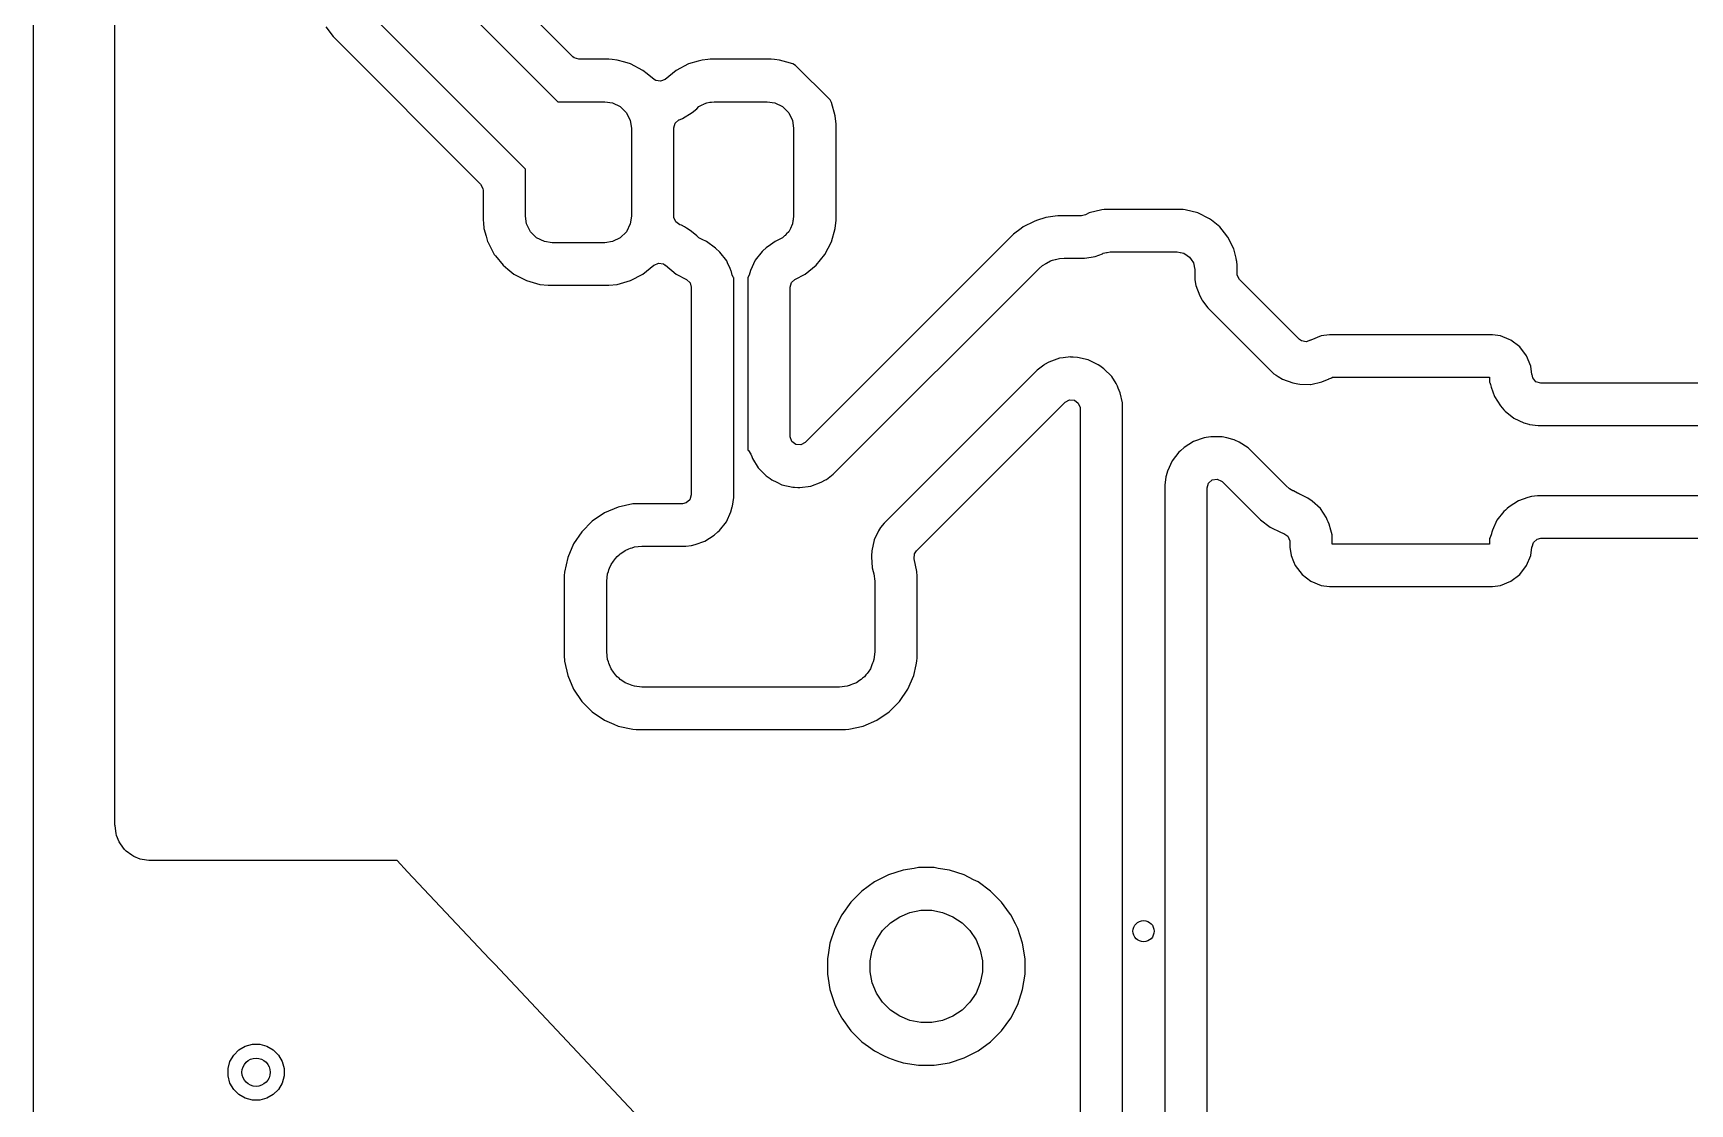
# Model space of a CAD drawing. Header units: inches. Extents: x 1.32 to 5.22, y -7.01 to -1.14.
# Drawn here: x 2.454 to 3.379, y -2.616 to -2.018 of the extents above; entities that cross this region are included whole.
import ezdxf

# ---------------------------------------------------------------- set-up
doc = ezdxf.new("R2010")
doc.units = ezdxf.units.IN
doc.header["$MEASUREMENT"] = 0
doc.layers.add('F.Cu', color=13, linetype='CONTINUOUS', true_color=0xc83434)

msp = doc.modelspace()

# ---------------------------------------------------------------- linework, layer by layer
at = {"layer": 'F.Cu', "linetype": 'CONTINUOUS'}
for p, q in [((2.5, -2.46031), (2.5, -1.66929)), ((2.45433, -1.82441), (2.45433, -2.74449)), ((2.75549, -2.03162), (2.69948, -1.97561)), ((2.67441, -1.98397), (2.74713, -2.05669)), ((2.72913, -2.09437), (2.6408, -2.00605)), ((2.61767, -2.01483), (2.62168, -2.02035)), ((2.62168, -2.02035), (2.62168, -2.02035)), ((2.62168, -2.02035), (2.70406, -2.10274)), ((2.75631, -2.03228), (2.75549, -2.03162)), ((2.75895, -2.03305), (2.75631, -2.03228)), ((2.77565, -2.03305), (2.75895, -2.03305)), ((2.77744, -2.03321), (2.77565, -2.03305)), ((2.77565, -2.03305), (2.77565, -2.03305)), ((2.78024, -2.03346), (2.77744, -2.03321)), ((2.78445, -2.03467), (2.78024, -2.03346)), ((2.78024, -2.03346), (2.78024, -2.03346)), ((2.78024, -2.03346), (2.78024, -2.03346)), ((2.82764, -2.03346), (2.82549, -2.03407)), ((2.83088, -2.03317), (2.82764, -2.03346)), ((2.82764, -2.03346), (2.82764, -2.03346)), ((2.82764, -2.03346), (2.82764, -2.03346)), ((2.83222, -2.03305), (2.83088, -2.03317)), ((2.8662, -2.03305), (2.83222, -2.03305)), ((2.86799, -2.03321), (2.8662, -2.03305)), ((2.87079, -2.03346), (2.86799, -2.03321)), ((2.875, -2.03467), (2.87079, -2.03346)), ((2.87079, -2.03346), (2.87079, -2.03346)), ((2.87079, -2.03346), (2.87079, -2.03346)), ((2.78775, -2.03561), (2.78445, -2.03467)), ((2.79467, -2.03922), (2.78775, -2.03561)), ((2.78775, -2.03561), (2.78775, -2.03561)), ((2.78775, -2.03561), (2.78775, -2.03561)), ((2.79708, -2.04119), (2.79467, -2.03922)), ((2.80085, -2.04427), (2.79708, -2.04119)), ((2.81321, -2.03922), (2.80702, -2.04427)), ((2.82013, -2.03561), (2.81321, -2.03922)), ((2.82549, -2.03407), (2.82013, -2.03561)), ((2.8783, -2.03561), (2.875, -2.03467)), ((2.87983, -2.03641), (2.8783, -2.03561)), ((2.8783, -2.03561), (2.8783, -2.03561)), ((2.8783, -2.03561), (2.8783, -2.03561)), ((2.89903, -2.0556), (2.87983, -2.03641)), ((2.80178, -2.04486), (2.80085, -2.04427)), ((2.80449, -2.04533), (2.80178, -2.04486)), ((2.80702, -2.04427), (2.80449, -2.04533)), ((2.74713, -2.05669), (2.77343, -2.05669)), ((2.77343, -2.05669), (2.77764, -2.05731)), ((2.77764, -2.05731), (2.782, -2.05944)), ((2.782, -2.05944), (2.78544, -2.06288)), ((2.82209, -2.06274), (2.82471, -2.06061)), ((2.82471, -2.06061), (2.82587, -2.05944)), ((2.82587, -2.05944), (2.82772, -2.05854)), ((2.82772, -2.05854), (2.82858, -2.05809)), ((2.82858, -2.05809), (2.8289, -2.05796)), ((2.8289, -2.05796), (2.83024, -2.05731)), ((2.83024, -2.05731), (2.83199, -2.05705)), ((2.83199, -2.05705), (2.83248, -2.05696)), ((2.83248, -2.05696), (2.83277, -2.05693)), ((2.83277, -2.05693), (2.83282, -2.05693)), ((2.83282, -2.05693), (2.83445, -2.05669)), ((2.83445, -2.05669), (2.86398, -2.05669)), ((2.86398, -2.05669), (2.86819, -2.05731)), ((2.86819, -2.05731), (2.87256, -2.05944)), ((2.87256, -2.05944), (2.87599, -2.06288)), ((2.89983, -2.05714), (2.89903, -2.0556)), ((2.90197, -2.06465), (2.89983, -2.05714)), ((2.78544, -2.06288), (2.78758, -2.06724)), ((2.78758, -2.06724), (2.78819, -2.07146)), ((2.81183, -2.07135), (2.81261, -2.06871)), ((2.81261, -2.06871), (2.81468, -2.06691)), ((2.81468, -2.06691), (2.81482, -2.06685)), ((2.81482, -2.06685), (2.81627, -2.06624)), ((2.81627, -2.06624), (2.81679, -2.06601)), ((2.81679, -2.06601), (2.82209, -2.06274)), ((2.87599, -2.06288), (2.87813, -2.06724)), ((2.87813, -2.06724), (2.87874, -2.07146)), ((2.90238, -2.06923), (2.90197, -2.06465)), ((2.90238, -2.1229), (2.90238, -2.06923)), ((2.78819, -2.07146), (2.78819, -2.12067)), ((2.81183, -2.12071), (2.81183, -2.07135)), ((2.87874, -2.07146), (2.87874, -2.12067)), ((2.72913, -2.12067), (2.72913, -2.09437)), ((2.70406, -2.10274), (2.70538, -2.10515)), ((2.70538, -2.10515), (2.70549, -2.10619)), ((2.70549, -2.10619), (2.70549, -2.1229)), ((3.05077, -2.11702), (3.0437, -2.11878)), ((3.05194, -2.11694), (3.05077, -2.11702)), ((3.0524, -2.11691), (3.05194, -2.11694)), ((3.09563, -2.11691), (3.0524, -2.11691)), ((3.09604, -2.11694), (3.09563, -2.11691)), ((3.09726, -2.11702), (3.09604, -2.11694)), ((3.10433, -2.11878), (3.09726, -2.11702)), ((3.09726, -2.11702), (3.09726, -2.11702)), ((2.70549, -2.1229), (2.70562, -2.12439)), ((2.70562, -2.12439), (2.7059, -2.12748)), ((2.72975, -2.12488), (2.72913, -2.12067)), ((2.73188, -2.12925), (2.72975, -2.12488)), ((2.78758, -2.12488), (2.78544, -2.12925)), ((2.78819, -2.12067), (2.78758, -2.12488)), ((2.81187, -2.12132), (2.81183, -2.12071)), ((2.81297, -2.12384), (2.81187, -2.12132)), ((2.81525, -2.12537), (2.81297, -2.12384)), ((2.81613, -2.12564), (2.81525, -2.12537)), ((2.81777, -2.12654), (2.81613, -2.12564)), ((2.81613, -2.12564), (2.81613, -2.12564)), ((2.81613, -2.12564), (2.81613, -2.12564)), ((2.87747, -2.12622), (2.87734, -2.12654)), ((2.87813, -2.12488), (2.87747, -2.12622)), ((2.87838, -2.12312), (2.87813, -2.12488)), ((2.87847, -2.12264), (2.87838, -2.12312)), ((2.8785, -2.1223), (2.87847, -2.12264)), ((2.87874, -2.12067), (2.8785, -2.1223)), ((2.90197, -2.12748), (2.90238, -2.1229)), ((3.01299, -2.12353), (3.00692, -2.12662)), ((3.01434, -2.12309), (3.01299, -2.12353)), ((3.01948, -2.12142), (3.01434, -2.12309)), ((3.02473, -2.12059), (3.01948, -2.12142)), ((3.01948, -2.12142), (3.01948, -2.12142)), ((3.02622, -2.12035), (3.02473, -2.12059)), ((3.03938, -2.12035), (3.02622, -2.12035)), ((3.04155, -2.11985), (3.03938, -2.12035)), ((3.0437, -2.11878), (3.04155, -2.11985)), ((3.0437, -2.11878), (3.0437, -2.11878)), ((3.11086, -2.12201), (3.10433, -2.11878)), ((3.10433, -2.11878), (3.10433, -2.11878)), ((3.11193, -2.12288), (3.11086, -2.12201)), ((3.11086, -2.12201), (3.11086, -2.12201)), ((3.11086, -2.12201), (3.11086, -2.12201)), ((3.11653, -2.12658), (3.11193, -2.12288)), ((2.7059, -2.12748), (2.7059, -2.12748)), ((2.7059, -2.12748), (2.7059, -2.12748)), ((2.7059, -2.12748), (2.70713, -2.13178)), ((2.70713, -2.13178), (2.70797, -2.13471)), ((2.70797, -2.13471), (2.70805, -2.13499)), ((2.70805, -2.13499), (2.71166, -2.14191)), ((2.73532, -2.13268), (2.73188, -2.12925)), ((2.73969, -2.13482), (2.73532, -2.13268)), ((2.7439, -2.13543), (2.73969, -2.13482)), ((2.77343, -2.13543), (2.7439, -2.13543)), ((2.77764, -2.13482), (2.77343, -2.13543)), ((2.782, -2.13268), (2.77764, -2.13482)), ((2.78544, -2.12925), (2.782, -2.13268)), ((2.81899, -2.12721), (2.81777, -2.12654)), ((2.81991, -2.12781), (2.81899, -2.12721)), ((2.82168, -2.12909), (2.81991, -2.12781)), ((2.82181, -2.12916), (2.82168, -2.12909)), ((2.82471, -2.13152), (2.82181, -2.12916)), ((2.82587, -2.13268), (2.82471, -2.13152)), ((2.82773, -2.13359), (2.82587, -2.13268)), ((2.83005, -2.13481), (2.82773, -2.13359)), ((2.83514, -2.13838), (2.83005, -2.13481)), ((2.86838, -2.13481), (2.86585, -2.13657)), ((2.86848, -2.13475), (2.86838, -2.13481)), ((2.8707, -2.13359), (2.86848, -2.13475)), ((2.87256, -2.13268), (2.8707, -2.13359)), ((2.87372, -2.13152), (2.87256, -2.13268)), ((2.87395, -2.13134), (2.87372, -2.13152)), ((2.87464, -2.13064), (2.87395, -2.13134)), ((2.87483, -2.13041), (2.87464, -2.13064)), ((2.87599, -2.12925), (2.87483, -2.13041)), ((2.8769, -2.12739), (2.87599, -2.12925)), ((2.87734, -2.12654), (2.8769, -2.12739)), ((3.0014, -2.13063), (2.88513, -2.24691)), ((2.89621, -2.14191), (2.89983, -2.13499)), ((2.89983, -2.13499), (2.90197, -2.12748)), ((3.00574, -2.12748), (3.0014, -2.13063)), ((3.0014, -2.13063), (3.0014, -2.13063)), ((3.0014, -2.13063), (3.0014, -2.13063)), ((3.00692, -2.12662), (3.00574, -2.12748)), ((3.11913, -2.12981), (3.11653, -2.12658)), ((3.1211, -2.13225), (3.11913, -2.12981)), ((3.12433, -2.13878), (3.1211, -2.13225)), ((2.71166, -2.14191), (2.71231, -2.14271)), ((2.71231, -2.14271), (2.7166, -2.14797)), ((2.83556, -2.13877), (2.83514, -2.13838)), ((2.83721, -2.14037), (2.83556, -2.13877)), ((2.83556, -2.13877), (2.83556, -2.13877)), ((2.83556, -2.13877), (2.83556, -2.13877)), ((2.83754, -2.14068), (2.83721, -2.14037)), ((2.84141, -2.14555), (2.83754, -2.14068)), ((2.86112, -2.14037), (2.85721, -2.14522)), ((2.86148, -2.14003), (2.86112, -2.14037)), ((2.86333, -2.13834), (2.86148, -2.14003)), ((2.86585, -2.13657), (2.86333, -2.13834)), ((2.89127, -2.14797), (2.89621, -2.14191)), ((3.02315, -2.14521), (3.02461, -2.14482)), ((3.02461, -2.14482), (3.0247, -2.14479)), ((3.0247, -2.14479), (3.02488, -2.14475)), ((3.02488, -2.14475), (3.02706, -2.14416)), ((3.02706, -2.14416), (3.02963, -2.144)), ((3.02706, -2.14416), (3.02706, -2.14416)), ((3.02963, -2.144), (3.04108, -2.144)), ((3.04108, -2.144), (3.04482, -2.14356)), ((3.04482, -2.14356), (3.04699, -2.14306)), ((3.04699, -2.14306), (3.05118, -2.14155)), ((3.05118, -2.14155), (3.05155, -2.1413)), ((3.05155, -2.1413), (3.05337, -2.14094)), ((3.05337, -2.14094), (3.05355, -2.14089)), ((3.05355, -2.14089), (3.05368, -2.14088)), ((3.05368, -2.14088), (3.05531, -2.14055)), ((3.05531, -2.14055), (3.09272, -2.14055)), ((3.09272, -2.14055), (3.09436, -2.14088)), ((3.09436, -2.14088), (3.09448, -2.14089)), ((3.09448, -2.14089), (3.09466, -2.14094)), ((3.09466, -2.14094), (3.09648, -2.1413)), ((3.09648, -2.1413), (3.09834, -2.14254)), ((3.09834, -2.14254), (3.09836, -2.14255)), ((3.09836, -2.14255), (3.09836, -2.14255)), ((3.09836, -2.14255), (3.09968, -2.14343)), ((3.09968, -2.14343), (3.10056, -2.14475)), ((3.10056, -2.14475), (3.10056, -2.14475)), ((3.10056, -2.14475), (3.10057, -2.14477)), ((3.10057, -2.14477), (3.10181, -2.14663)), ((3.12564, -2.14405), (3.12433, -2.13878)), ((3.12594, -2.14526), (3.12564, -2.14405)), ((2.7166, -2.14797), (2.71928, -2.15015)), ((2.71928, -2.15015), (2.72265, -2.1529)), ((2.72265, -2.1529), (2.72958, -2.15652)), ((2.78775, -2.15652), (2.79467, -2.1529)), ((2.79467, -2.1529), (2.80072, -2.14797)), ((2.80072, -2.14797), (2.80085, -2.14786)), ((2.80072, -2.14797), (2.80072, -2.14797)), ((2.80085, -2.14786), (2.80339, -2.14679)), ((2.80339, -2.14679), (2.8061, -2.14727)), ((2.8061, -2.14727), (2.80702, -2.14786)), ((2.80702, -2.14786), (2.80715, -2.14797)), ((2.80715, -2.14797), (2.80715, -2.14797)), ((2.80715, -2.14797), (2.81321, -2.1529)), ((2.81321, -2.1529), (2.81901, -2.15594)), ((2.84186, -2.14657), (2.84141, -2.14555)), ((2.84327, -2.14981), (2.84186, -2.14657)), ((2.8439, -2.15125), (2.84327, -2.14981)), ((2.84404, -2.15174), (2.8439, -2.15125)), ((2.8445, -2.15348), (2.84404, -2.15174)), ((2.84514, -2.15491), (2.8445, -2.15348)), ((2.8539, -2.15357), (2.85315, -2.15478)), ((2.85391, -2.15357), (2.8539, -2.15357)), ((2.85392, -2.15356), (2.85391, -2.15357)), ((2.85469, -2.15091), (2.85392, -2.15355)), ((2.85392, -2.15355), (2.85392, -2.15355)), ((2.85392, -2.15355), (2.85392, -2.15356)), ((2.85721, -2.14522), (2.85469, -2.15091)), ((2.85469, -2.15091), (2.85469, -2.15091)), ((2.85721, -2.14522), (2.85721, -2.14522)), ((2.87941, -2.15594), (2.88522, -2.1529)), ((2.88522, -2.1529), (2.89127, -2.14797)), ((2.90079, -2.26468), (3.01571, -2.14976)), ((3.01571, -2.14976), (3.01764, -2.14806)), ((3.01764, -2.14806), (3.01959, -2.14694)), ((3.01764, -2.14806), (3.01764, -2.14806)), ((3.01959, -2.14694), (3.01975, -2.14684)), ((3.01975, -2.14684), (3.01984, -2.14679)), ((3.01984, -2.14679), (3.02209, -2.14549)), ((3.02209, -2.14549), (3.02315, -2.14521)), ((3.10181, -2.14663), (3.10217, -2.14845)), ((3.10217, -2.14845), (3.10222, -2.14863)), ((3.10222, -2.14863), (3.10223, -2.14875)), ((3.10223, -2.14875), (3.10256, -2.15039)), ((3.10256, -2.15039), (3.10256, -2.15568)), ((3.12609, -2.14585), (3.12594, -2.14526)), ((3.12614, -2.14653), (3.12609, -2.14585)), ((3.1262, -2.14748), (3.12614, -2.14653)), ((3.1262, -2.15257), (3.1262, -2.14748)), ((3.12631, -2.15361), (3.1262, -2.15257)), ((3.12763, -2.15602), (3.12631, -2.15361)), ((2.72958, -2.15652), (2.73709, -2.15867)), ((2.73709, -2.15867), (2.74167, -2.15907)), ((2.74167, -2.15907), (2.74167, -2.15907)), ((2.74167, -2.15907), (2.77565, -2.15907)), ((2.77565, -2.15907), (2.78024, -2.15867)), ((2.77565, -2.15907), (2.77565, -2.15907)), ((2.78024, -2.15867), (2.78775, -2.15652)), ((2.81901, -2.15594), (2.82099, -2.15784)), ((2.82099, -2.15784), (2.82163, -2.16026)), ((2.82163, -2.16026), (2.82163, -2.2762)), ((2.84528, -2.15503), (2.84514, -2.15491)), ((2.84528, -2.2777), (2.84528, -2.15503)), ((2.85315, -2.15478), (2.85315, -2.2512)), ((2.87679, -2.16026), (2.87757, -2.15762)), ((2.87679, -2.24346), (2.87679, -2.16026)), ((2.87757, -2.15762), (2.87941, -2.15594)), ((3.10256, -2.15568), (3.10261, -2.15616)), ((3.10261, -2.15616), (3.10315, -2.15923)), ((3.10315, -2.15923), (3.10539, -2.16503)), ((3.16098, -2.18937), (3.12763, -2.15602)), ((3.10539, -2.16503), (3.10539, -2.16503)), ((3.10539, -2.16503), (3.10671, -2.16745)), ((3.10671, -2.16745), (3.10699, -2.16794)), ((3.10699, -2.16794), (3.10986, -2.17168)), ((3.10986, -2.17168), (3.14613, -2.20795)), ((3.16214, -2.19023), (3.16098, -2.18937)), ((3.16483, -2.19078), (3.16214, -2.19023)), ((3.16711, -2.1899), (3.16483, -2.19078)), ((3.16713, -2.18994), (3.16711, -2.1899)), ((3.16739, -2.18979), (3.16713, -2.18994)), ((3.1674, -2.18979), (3.16739, -2.18979)), ((3.16741, -2.18978), (3.1674, -2.18979)), ((3.17316, -2.1874), (3.16741, -2.18978)), ((3.17778, -2.18679), (3.17316, -2.1874)), ((3.17316, -2.1874), (3.17316, -2.1874)), ((3.26868, -2.18679), (3.17778, -2.18679)), ((3.2733, -2.1874), (3.26868, -2.18679)), ((3.26868, -2.18679), (3.26868, -2.18679)), ((3.26868, -2.18679), (3.26868, -2.18679)), ((3.26868, -2.18679), (3.26868, -2.18679)), ((3.27805, -2.18937), (3.2733, -2.1874)), ((3.2733, -2.1874), (3.2733, -2.1874)), ((3.27905, -2.18978), (3.27805, -2.18937)), ((3.28399, -2.19357), (3.27905, -2.18978)), ((3.02702, -2.19987), (3.02122, -2.20211)), ((3.02909, -2.19964), (3.02702, -2.19987)), ((3.03321, -2.1992), (3.02909, -2.19964)), ((3.03332, -2.19921), (3.03321, -2.1992)), ((3.03321, -2.1992), (3.03321, -2.1992)), ((3.03321, -2.1992), (3.03321, -2.1992)), ((3.03434, -2.19926), (3.03332, -2.19921)), ((3.0348, -2.19929), (3.03434, -2.19926)), ((3.03709, -2.19945), (3.0348, -2.19929)), ((3.04318, -2.2007), (3.03709, -2.19945)), ((3.03709, -2.19945), (3.03709, -2.19945)), ((3.28778, -2.19851), (3.28399, -2.19357)), ((3.29016, -2.20426), (3.28778, -2.19851)), ((3.01457, -2.20658), (2.92924, -2.29191)), ((3.01831, -2.20371), (3.01457, -2.20658)), ((3.0188, -2.20343), (3.01831, -2.20371)), ((3.02122, -2.20211), (3.0188, -2.20343)), ((3.04875, -2.20349), (3.04318, -2.2007)), ((3.04967, -2.20415), (3.04875, -2.20349)), ((3.04875, -2.20349), (3.04875, -2.20349)), ((3.04875, -2.20349), (3.04875, -2.20349)), ((3.05188, -2.20579), (3.04967, -2.20415)), ((3.05633, -2.21014), (3.05188, -2.20579)), ((3.05188, -2.20579), (3.05188, -2.20579)), ((3.05188, -2.20579), (3.05188, -2.20579)), ((3.14613, -2.20795), (3.1468, -2.20854)), ((3.1468, -2.20854), (3.1468, -2.20854)), ((3.1468, -2.20854), (3.1468, -2.20854)), ((3.1468, -2.20854), (3.14797, -2.2094)), ((3.14797, -2.2094), (3.14797, -2.2094)), ((3.14797, -2.2094), (3.14918, -2.21014)), ((3.29077, -2.20888), (3.29016, -2.20426)), ((3.29016, -2.20426), (3.29016, -2.20426)), ((3.29016, -2.20426), (3.29016, -2.20426)), ((3.29078, -2.20904), (3.29077, -2.20888)), ((3.2908, -2.20904), (3.29078, -2.20904)), ((3.29121, -2.21091), (3.2908, -2.20904)), ((3.05866, -2.21407), (3.05633, -2.21014)), ((3.0595, -2.21549), (3.05866, -2.21407)), ((3.05992, -2.21655), (3.0595, -2.21549)), ((3.06089, -2.21912), (3.05992, -2.21655)), ((3.14918, -2.21014), (3.15147, -2.21154)), ((3.15147, -2.21154), (3.15735, -2.21358)), ((3.15735, -2.21358), (3.15735, -2.21358)), ((3.15735, -2.21358), (3.15735, -2.21358)), ((3.15735, -2.21358), (3.15735, -2.21358)), ((3.15735, -2.21358), (3.16004, -2.21413)), ((3.16004, -2.21413), (3.16004, -2.21413)), ((3.16004, -2.21413), (3.16004, -2.21413)), ((3.16004, -2.21413), (3.16116, -2.21433)), ((3.16116, -2.21433), (3.16722, -2.21448)), ((3.16722, -2.21448), (3.16738, -2.21448)), ((3.16738, -2.21448), (3.17343, -2.21302)), ((3.16738, -2.21448), (3.16738, -2.21448)), ((3.16738, -2.21448), (3.16738, -2.21448)), ((3.17343, -2.21302), (3.1757, -2.21214)), ((3.1757, -2.21214), (3.17724, -2.21154)), ((3.1757, -2.21214), (3.1757, -2.21214)), ((3.17724, -2.21154), (3.1775, -2.2114)), ((3.1775, -2.2114), (3.17847, -2.211)), ((3.17847, -2.211), (3.17933, -2.21083)), ((3.17933, -2.21083), (3.17933, -2.21043)), ((3.17933, -2.21043), (3.26713, -2.21043)), ((3.26713, -2.21043), (3.26713, -2.21333)), ((3.26713, -2.21333), (3.26726, -2.21348)), ((3.26726, -2.21348), (3.26759, -2.21447)), ((3.26759, -2.21447), (3.26792, -2.21597)), ((3.26792, -2.21597), (3.26977, -2.22132)), ((3.29301, -2.21298), (3.29121, -2.21091)), ((3.29565, -2.21376), (3.29301, -2.21298)), ((3.49245, -2.21376), (3.29565, -2.21376)), ((2.94725, -2.30733), (3.03023, -2.22435)), ((3.03023, -2.22435), (3.03264, -2.22303)), ((3.03264, -2.22303), (3.03539, -2.22323)), ((3.03539, -2.22323), (3.03759, -2.22488)), ((3.03759, -2.22488), (3.03855, -2.22745)), ((3.03855, -2.22745), (3.03856, -2.2278)), ((3.03856, -2.2278), (3.03856, -2.73121)), ((3.0622, -2.22486), (3.06089, -2.21912)), ((3.0622, -2.51969), (3.0622, -2.22486)), ((3.26977, -2.22132), (3.26977, -2.22132)), ((3.26977, -2.22132), (3.27319, -2.22652)), ((3.27319, -2.22652), (3.27319, -2.22652)), ((3.27319, -2.22652), (3.27319, -2.22652)), ((3.27319, -2.22652), (3.27499, -2.2286)), ((3.27499, -2.2286), (3.27576, -2.22944)), ((3.27576, -2.22944), (3.2806, -2.23334)), ((3.2806, -2.23334), (3.28629, -2.23586)), ((3.28629, -2.23586), (3.28893, -2.23663)), ((3.28893, -2.23663), (3.28948, -2.23679)), ((3.28948, -2.23679), (3.29415, -2.2374)), ((3.29415, -2.2374), (3.32677, -2.2374)), ((3.32677, -2.2374), (3.59559, -2.2374)), ((2.8768, -2.2438), (2.87679, -2.24346)), ((2.87777, -2.24638), (2.8768, -2.2438)), ((2.87997, -2.24803), (2.87777, -2.24638)), ((3.10191, -2.24631), (3.09671, -2.24974)), ((3.10781, -2.24434), (3.10191, -2.24631)), ((3.10191, -2.24631), (3.10191, -2.24631)), ((3.10893, -2.24416), (3.10781, -2.24434)), ((3.10781, -2.24434), (3.10781, -2.24434)), ((3.11165, -2.24376), (3.10893, -2.24416)), ((3.11787, -2.24369), (3.11165, -2.24376)), ((3.11165, -2.24376), (3.11165, -2.24376)), ((3.11787, -2.24369), (3.11787, -2.24369)), ((3.11787, -2.24369), (3.11787, -2.24369)), ((3.12044, -2.24434), (3.11787, -2.24369)), ((3.1239, -2.24523), (3.12044, -2.24434)), ((3.12454, -2.2455), (3.1239, -2.24523)), ((3.1239, -2.24523), (3.1239, -2.24523)), ((3.1239, -2.24523), (3.1239, -2.24523)), ((3.12495, -2.24568), (3.12454, -2.2455)), ((3.12745, -2.24682), (3.12495, -2.24568)), ((2.85315, -2.2512), (2.85355, -2.25139)), ((2.85355, -2.25139), (2.85493, -2.25337)), ((2.85493, -2.25337), (2.85543, -2.25471)), ((2.85543, -2.25471), (2.85585, -2.25577)), ((2.85585, -2.25577), (2.85903, -2.26112)), ((2.88271, -2.24823), (2.87997, -2.24803)), ((2.88513, -2.24691), (2.88271, -2.24823)), ((3.09379, -2.2523), (3.08989, -2.25715)), ((3.09463, -2.25154), (3.09379, -2.2523)), ((3.09379, -2.2523), (3.09379, -2.2523)), ((3.09671, -2.24974), (3.09463, -2.25154)), ((3.09671, -2.24974), (3.09671, -2.24974)), ((3.13244, -2.24994), (3.12745, -2.24682)), ((3.1535, -2.27101), (3.13244, -2.24994)), ((2.85903, -2.26112), (2.86348, -2.26547)), ((2.89704, -2.26755), (2.90079, -2.26468)), ((3.08737, -2.26284), (3.0866, -2.26548)), ((3.08989, -2.25715), (3.08737, -2.26284)), ((3.08737, -2.26284), (3.08737, -2.26284)), ((3.08989, -2.25715), (3.08989, -2.25715)), ((2.86348, -2.26547), (2.86348, -2.26547)), ((2.86348, -2.26547), (2.86348, -2.26547)), ((2.86348, -2.26547), (2.86568, -2.26711)), ((2.86568, -2.26711), (2.86661, -2.26777)), ((2.86661, -2.26777), (2.86661, -2.26777)), ((2.86661, -2.26777), (2.86661, -2.26777)), ((2.86661, -2.26777), (2.86936, -2.26915)), ((2.86936, -2.26915), (2.87217, -2.27056)), ((2.87217, -2.27056), (2.87827, -2.27181)), ((2.87827, -2.27181), (2.87827, -2.27181)), ((2.87827, -2.27181), (2.87827, -2.27181)), ((2.87827, -2.27181), (2.87928, -2.27188)), ((2.87928, -2.27188), (2.88101, -2.272)), ((2.88101, -2.272), (2.8816, -2.27203)), ((2.8816, -2.27203), (2.88214, -2.27206)), ((2.88214, -2.27206), (2.88833, -2.27139)), ((2.88214, -2.27206), (2.88214, -2.27206)), ((2.88214, -2.27206), (2.88214, -2.27206)), ((2.88214, -2.27206), (2.88214, -2.27206)), ((2.88833, -2.27139), (2.89414, -2.26915)), ((2.89414, -2.26915), (2.89655, -2.26783)), ((2.89655, -2.26783), (2.89704, -2.26755)), ((3.08644, -2.26602), (3.08583, -2.2707)), ((3.08583, -2.2707), (3.08583, -2.51969)), ((3.0866, -2.26548), (3.08644, -2.26602)), ((3.08644, -2.26602), (3.08644, -2.26602)), ((3.10947, -2.27219), (3.11024, -2.26955)), ((3.10947, -2.73255), (3.10947, -2.27219)), ((3.11024, -2.26955), (3.11232, -2.26775)), ((3.11232, -2.26775), (3.11505, -2.26736)), ((3.11505, -2.26736), (3.11755, -2.2685)), ((3.11755, -2.2685), (3.1178, -2.26874)), ((3.1178, -2.26874), (3.13437, -2.28531)), ((3.15544, -2.2727), (3.1535, -2.27101)), ((3.15739, -2.27383), (3.15544, -2.2727)), ((3.15544, -2.2727), (3.15544, -2.2727)), ((3.15755, -2.27393), (3.15739, -2.27383)), ((3.15763, -2.27397), (3.15755, -2.27393)), ((3.15989, -2.27527), (3.15763, -2.27397)), ((2.78084, -2.28295), (2.77324, -2.28621)), ((2.78893, -2.28119), (2.78084, -2.28295)), ((2.78084, -2.28295), (2.78084, -2.28295)), ((2.78958, -2.28115), (2.78893, -2.28119)), ((2.79079, -2.28108), (2.78958, -2.28115)), ((2.81675, -2.28108), (2.79079, -2.28108)), ((2.81878, -2.28064), (2.81675, -2.28108)), ((2.82086, -2.27884), (2.81878, -2.28064)), ((2.82163, -2.2762), (2.82086, -2.27884)), ((2.84373, -2.28556), (2.84451, -2.28292)), ((2.84451, -2.28292), (2.84466, -2.28237)), ((2.84466, -2.28237), (2.84528, -2.2777)), ((3.16052, -2.27544), (3.15989, -2.27527)), ((3.16109, -2.27573), (3.16052, -2.27544)), ((3.1612, -2.27579), (3.16109, -2.27573)), ((3.1653, -2.27774), (3.1612, -2.27579)), ((3.16577, -2.27806), (3.1653, -2.27774)), ((3.16804, -2.27961), (3.16577, -2.27806)), ((3.17268, -2.28376), (3.16804, -2.27961)), ((3.16804, -2.27961), (3.16804, -2.27961)), ((3.16804, -2.27961), (3.16804, -2.27961)), ((3.27801, -2.28284), (3.27694, -2.28376)), ((3.28321, -2.27941), (3.27801, -2.28284)), ((3.27801, -2.28284), (3.27801, -2.28284)), ((3.28855, -2.27756), (3.28321, -2.27941)), ((3.29058, -2.27712), (3.28855, -2.27756)), ((3.29382, -2.27677), (3.29058, -2.27712)), ((3.32677, -2.27677), (3.29382, -2.27677)), ((3.61547, -2.27677), (3.32677, -2.27677)), ((2.76638, -2.29085), (2.76053, -2.2967)), ((2.77324, -2.28621), (2.76638, -2.29085)), ((2.76638, -2.29085), (2.76638, -2.29085)), ((2.83731, -2.29609), (2.84121, -2.29125)), ((2.84121, -2.29125), (2.84373, -2.28556)), ((2.92924, -2.29191), (2.9272, -2.29444)), ((3.13437, -2.28531), (3.1392, -2.29013)), ((3.1392, -2.29013), (3.14471, -2.29414)), ((3.17608, -2.28897), (3.17268, -2.28376)), ((3.17654, -2.29001), (3.17608, -2.28897)), ((3.17655, -2.29001), (3.17654, -2.29001)), ((3.17707, -2.29125), (3.17655, -2.29001)), ((3.17762, -2.29254), (3.17707, -2.29125)), ((3.17855, -2.29594), (3.17762, -2.29254)), ((3.17762, -2.29254), (3.17762, -2.29254)), ((3.17762, -2.29254), (3.17762, -2.29254)), ((3.27119, -2.29025), (3.26867, -2.29594)), ((3.27509, -2.2854), (3.27119, -2.29025)), ((3.27119, -2.29025), (3.27119, -2.29025)), ((3.27593, -2.28464), (3.27509, -2.2854)), ((3.27509, -2.2854), (3.27509, -2.2854)), ((3.27509, -2.2854), (3.27509, -2.2854)), ((3.27694, -2.28376), (3.27593, -2.28464)), ((2.76053, -2.2967), (2.75589, -2.30355)), ((2.76053, -2.2967), (2.76053, -2.2967)), ((2.82385, -2.30394), (2.8292, -2.30208)), ((2.8292, -2.30208), (2.83439, -2.29866)), ((2.83439, -2.29866), (2.83647, -2.29686)), ((2.83647, -2.29686), (2.83731, -2.29609)), ((2.9236, -2.30128), (2.92235, -2.30738)), ((2.92607, -2.29619), (2.9236, -2.30128)), ((2.9272, -2.29444), (2.92607, -2.29619)), ((2.9272, -2.29444), (2.9272, -2.29444)), ((3.14471, -2.29414), (3.15079, -2.29724)), ((3.15079, -2.29724), (3.15232, -2.29773)), ((3.15232, -2.29773), (3.15459, -2.29929)), ((3.15459, -2.29929), (3.15566, -2.30182)), ((3.15566, -2.30182), (3.15569, -2.30238)), ((3.17927, -2.29854), (3.17855, -2.29594)), ((3.17933, -2.29912), (3.17927, -2.29854)), ((3.17933, -2.29914), (3.17933, -2.29912)), ((3.17933, -2.29915), (3.17933, -2.29914)), ((3.17933, -2.30374), (3.17933, -2.29915)), ((3.26747, -2.30004), (3.26713, -2.30057)), ((3.26713, -2.30057), (3.26713, -2.30374)), ((3.26811, -2.29784), (3.26747, -2.30004)), ((3.2682, -2.29748), (3.26811, -2.29784)), ((3.26829, -2.29721), (3.2682, -2.29748)), ((3.26835, -2.29701), (3.26829, -2.29721)), ((3.26867, -2.29594), (3.26835, -2.29701)), ((3.29154, -2.30266), (3.29362, -2.30085)), ((3.29362, -2.30085), (3.29565, -2.30041)), ((3.29565, -2.30041), (3.32336, -2.30041)), ((3.32336, -2.30041), (3.60365, -2.30041)), ((2.75264, -2.31116), (2.75088, -2.31924)), ((2.75589, -2.30355), (2.75264, -2.31116)), ((2.75264, -2.31116), (2.75264, -2.31116)), ((2.77935, -2.3116), (2.78018, -2.31049)), ((2.78018, -2.31049), (2.78128, -2.30966)), ((2.78128, -2.30966), (2.7813, -2.30964)), ((2.7813, -2.30964), (2.78202, -2.30905)), ((2.78202, -2.30905), (2.78285, -2.30849)), ((2.78285, -2.30849), (2.78466, -2.30713)), ((2.78466, -2.30713), (2.78678, -2.30634)), ((2.78678, -2.30634), (2.78771, -2.30595)), ((2.78771, -2.30595), (2.78859, -2.30566)), ((2.78859, -2.30566), (2.78861, -2.30566)), ((2.78861, -2.30566), (2.78991, -2.30517)), ((2.78991, -2.30517), (2.79409, -2.30472)), ((2.79409, -2.30472), (2.81858, -2.30472)), ((2.81858, -2.30472), (2.82182, -2.30438)), ((2.82182, -2.30438), (2.82385, -2.30394)), ((2.92215, -2.31012), (2.92212, -2.31069)), ((2.92212, -2.31069), (2.92264, -2.31689)), ((2.92235, -2.30738), (2.92215, -2.31012)), ((2.92235, -2.30738), (2.92235, -2.30738)), ((2.94593, -2.31182), (2.94613, -2.30908)), ((2.94613, -2.30908), (2.94725, -2.30733)), ((3.15569, -2.30238), (3.15569, -2.30529)), ((3.15569, -2.30529), (3.1563, -2.30991)), ((3.1563, -2.30991), (3.1563, -2.30991)), ((3.1563, -2.30991), (3.15775, -2.31342)), ((3.26713, -2.30374), (3.17933, -2.30374)), ((3.28778, -2.31566), (3.29016, -2.30991)), ((3.29016, -2.30991), (3.29077, -2.30529)), ((3.29077, -2.30529), (3.29078, -2.30513)), ((3.29077, -2.30529), (3.29077, -2.30529)), ((3.29078, -2.30513), (3.29082, -2.30513)), ((3.29082, -2.30513), (3.29154, -2.30266)), ((2.75087, -2.31932), (2.75077, -2.3211)), ((2.75088, -2.31924), (2.75087, -2.31932)), ((2.77441, -2.32441), (2.77486, -2.32023)), ((2.77486, -2.32023), (2.77534, -2.31893)), ((2.77534, -2.31893), (2.77535, -2.3189)), ((2.77535, -2.3189), (2.77563, -2.31802)), ((2.77563, -2.31802), (2.77603, -2.31709)), ((2.77603, -2.31709), (2.77682, -2.31498)), ((2.77682, -2.31498), (2.77817, -2.31316)), ((2.77817, -2.31316), (2.77874, -2.31233)), ((2.77874, -2.31233), (2.77933, -2.31162)), ((2.77933, -2.31162), (2.77935, -2.3116)), ((2.92264, -2.31689), (2.92308, -2.31893)), ((2.92308, -2.31893), (2.92357, -2.32023)), ((2.92357, -2.32023), (2.92402, -2.32441)), ((2.94747, -2.3189), (2.94593, -2.31182)), ((2.94755, -2.31924), (2.94747, -2.3189)), ((2.94766, -2.3211), (2.94755, -2.31924)), ((3.15775, -2.31342), (3.15868, -2.31566)), ((3.15868, -2.31566), (3.16247, -2.3206)), ((3.16247, -2.3206), (3.16741, -2.32439)), ((3.27905, -2.32439), (3.28399, -2.3206)), ((3.28399, -2.3206), (3.28778, -2.31566)), ((2.75077, -2.3211), (2.75077, -2.36709)), ((2.77441, -2.36378), (2.77441, -2.32441)), ((2.92402, -2.32441), (2.92402, -2.36378)), ((2.94766, -2.36709), (2.94766, -2.3211)), ((3.16741, -2.32439), (3.17316, -2.32677)), ((3.17316, -2.32677), (3.17778, -2.32738)), ((3.17778, -2.32738), (3.26868, -2.32738)), ((3.26868, -2.32738), (3.2733, -2.32677)), ((3.26868, -2.32738), (3.26868, -2.32738)), ((3.2733, -2.32677), (3.27905, -2.32439)), ((3.2733, -2.32677), (3.2733, -2.32677)), ((3.2733, -2.32677), (3.2733, -2.32677)), ((2.77486, -2.36796), (2.77441, -2.36378)), ((2.92402, -2.36378), (2.92357, -2.36796)), ((2.75077, -2.36709), (2.75079, -2.36748)), ((2.75079, -2.36748), (2.75088, -2.36895)), ((2.75088, -2.36895), (2.75264, -2.37703)), ((2.77534, -2.36926), (2.77486, -2.36796)), ((2.77535, -2.36928), (2.77534, -2.36926)), ((2.77563, -2.37017), (2.77535, -2.36928)), ((2.77603, -2.37109), (2.77563, -2.37017)), ((2.77682, -2.37321), (2.77603, -2.37109)), ((2.77817, -2.37503), (2.77682, -2.37321)), ((2.77874, -2.37586), (2.77817, -2.37503)), ((2.77933, -2.37657), (2.77874, -2.37586)), ((2.91969, -2.37586), (2.9191, -2.37657)), ((2.92025, -2.37503), (2.91969, -2.37586)), ((2.92161, -2.37321), (2.92025, -2.37503)), ((2.9224, -2.37109), (2.92161, -2.37321)), ((2.92279, -2.37017), (2.9224, -2.37109)), ((2.92308, -2.36928), (2.92279, -2.37017)), ((2.92357, -2.36796), (2.92308, -2.36926)), ((2.92308, -2.36926), (2.92308, -2.36928)), ((2.94579, -2.37703), (2.94712, -2.37093)), ((2.94712, -2.37093), (2.94755, -2.36895)), ((2.94755, -2.36895), (2.94766, -2.36709)), ((2.94755, -2.36895), (2.94755, -2.36895)), ((2.94755, -2.36895), (2.94755, -2.36895)), ((2.75264, -2.37703), (2.75264, -2.37703)), ((2.75264, -2.37703), (2.75589, -2.38464)), ((2.75589, -2.38464), (2.75589, -2.38464)), ((2.75589, -2.38464), (2.75589, -2.38464)), ((2.75589, -2.38464), (2.76053, -2.39149)), ((2.77935, -2.37659), (2.77933, -2.37657)), ((2.78018, -2.3777), (2.77935, -2.37659)), ((2.78128, -2.37853), (2.78018, -2.3777)), ((2.7813, -2.37855), (2.78128, -2.37853)), ((2.78202, -2.37914), (2.7813, -2.37855)), ((2.78285, -2.3797), (2.78202, -2.37914)), ((2.78466, -2.38106), (2.78285, -2.3797)), ((2.78678, -2.38185), (2.78466, -2.38106)), ((2.78769, -2.38224), (2.78678, -2.38185)), ((2.78771, -2.38224), (2.78769, -2.38224)), ((2.78769, -2.38224), (2.78769, -2.38224)), ((2.78769, -2.38224), (2.78769, -2.38224)), ((2.78859, -2.38253), (2.78771, -2.38224)), ((2.78861, -2.38253), (2.78859, -2.38253)), ((2.78991, -2.38301), (2.78861, -2.38253)), ((2.79409, -2.38346), (2.78991, -2.38301)), ((2.90433, -2.38346), (2.79409, -2.38346)), ((2.90852, -2.38301), (2.90433, -2.38346)), ((2.90981, -2.38253), (2.90852, -2.38301)), ((2.90984, -2.38253), (2.90981, -2.38253)), ((2.91072, -2.38224), (2.90984, -2.38253)), ((2.91164, -2.38185), (2.91072, -2.38224)), ((2.91376, -2.38106), (2.91164, -2.38185)), ((2.91558, -2.3797), (2.91376, -2.38106)), ((2.91641, -2.37914), (2.91558, -2.3797)), ((2.91712, -2.37855), (2.91641, -2.37914)), ((2.91714, -2.37853), (2.91712, -2.37855)), ((2.91825, -2.3777), (2.91714, -2.37853)), ((2.91908, -2.37659), (2.91825, -2.3777)), ((2.9191, -2.37657), (2.91908, -2.37659)), ((2.93789, -2.39149), (2.94253, -2.38464)), ((2.94253, -2.38464), (2.94579, -2.37703)), ((2.76053, -2.39149), (2.76638, -2.39734)), ((2.93204, -2.39734), (2.93789, -2.39149)), ((2.76638, -2.39734), (2.77324, -2.40198)), ((2.77324, -2.40198), (2.77324, -2.40198)), ((2.77324, -2.40198), (2.77324, -2.40198)), ((2.77324, -2.40198), (2.77831, -2.40415)), ((2.91758, -2.40524), (2.92519, -2.40198)), ((2.92519, -2.40198), (2.93204, -2.39734)), ((2.77831, -2.40415), (2.78084, -2.40524)), ((2.78084, -2.40524), (2.78084, -2.40524)), ((2.78084, -2.40524), (2.78084, -2.40524)), ((2.78084, -2.40524), (2.78893, -2.407)), ((2.78893, -2.407), (2.78893, -2.407)), ((2.78893, -2.407), (2.78893, -2.407)), ((2.78893, -2.407), (2.79079, -2.40711)), ((2.79079, -2.40711), (2.79079, -2.40711)), ((2.79079, -2.40711), (2.90764, -2.40711)), ((2.90764, -2.40711), (2.9095, -2.407)), ((2.90764, -2.40711), (2.90764, -2.40711)), ((2.9095, -2.407), (2.91758, -2.40524)), ((2.50004, -2.46095), (2.5, -2.46031)), ((2.50059, -2.46509), (2.50004, -2.46095)), ((2.50092, -2.46632), (2.50059, -2.46509)), ((2.50239, -2.46988), (2.50092, -2.46632)), ((2.50303, -2.47098), (2.50239, -2.46988)), ((2.50537, -2.47404), (2.50303, -2.47098)), ((2.50628, -2.47494), (2.50537, -2.47404)), ((2.50933, -2.47729), (2.50628, -2.47494)), ((2.51044, -2.47792), (2.50933, -2.47729)), ((2.514, -2.4794), (2.51044, -2.47792)), ((2.51523, -2.47973), (2.514, -2.4794)), ((2.51885, -2.48021), (2.51523, -2.47973)), ((2.51937, -2.48027), (2.51885, -2.48021)), ((2.52, -2.48031), (2.51937, -2.48027)), ((2.65748, -2.48031), (2.52, -2.48031)), ((2.66331, -2.48651), (2.65748, -2.48031)), ((2.65748, -2.48031), (2.65748, -2.48031)), ((2.70898, -2.53503), (2.66331, -2.48651)), ((2.93984, -2.48559), (2.93159, -2.48827)), ((2.94603, -2.48461), (2.93984, -2.48559)), ((2.94842, -2.48423), (2.94603, -2.48461)), ((2.9571, -2.48423), (2.94842, -2.48423)), ((2.95948, -2.48461), (2.9571, -2.48423)), ((2.96567, -2.48559), (2.95948, -2.48461)), ((2.97392, -2.48827), (2.96567, -2.48559)), ((2.92386, -2.49221), (2.91684, -2.49731)), ((2.93159, -2.48827), (2.92386, -2.49221)), ((2.93159, -2.48827), (2.93159, -2.48827)), ((2.97918, -2.49095), (2.97392, -2.48827)), ((2.97392, -2.48827), (2.97392, -2.48827)), ((2.98165, -2.49221), (2.97918, -2.49095)), ((2.98868, -2.49731), (2.98165, -2.49221)), ((2.98165, -2.49221), (2.98165, -2.49221)), ((2.98165, -2.49221), (2.98165, -2.49221)), ((2.9107, -2.50345), (2.9056, -2.51047)), ((2.91684, -2.49731), (2.9107, -2.50345)), ((2.9107, -2.50345), (2.9107, -2.50345)), ((2.91684, -2.49731), (2.91684, -2.49731)), ((2.99481, -2.50345), (2.98868, -2.49731)), ((2.98868, -2.49731), (2.98868, -2.49731)), ((2.99926, -2.50957), (2.99481, -2.50345)), ((2.99481, -2.50345), (2.99481, -2.50345)), ((2.9056, -2.51047), (2.90166, -2.5182)), ((2.93277, -2.51502), (2.93791, -2.51159)), ((2.93791, -2.51159), (2.94361, -2.50923)), ((2.94361, -2.50923), (2.94967, -2.50803)), ((2.94967, -2.50803), (2.95584, -2.50803)), ((2.95584, -2.50803), (2.9619, -2.50923)), ((2.9619, -2.50923), (2.9676, -2.51159)), ((2.9676, -2.51159), (2.97274, -2.51502)), ((2.99991, -2.51047), (2.99926, -2.50957)), ((3.00249, -2.51553), (2.99991, -2.51047)), ((2.90166, -2.5182), (2.89898, -2.52646)), ((2.90166, -2.5182), (2.90166, -2.5182)), ((2.92498, -2.52452), (2.92841, -2.51939)), ((2.92841, -2.51939), (2.93277, -2.51502)), ((2.97274, -2.51502), (2.9771, -2.51939)), ((2.9771, -2.51939), (2.98053, -2.52452)), ((3.00385, -2.5182), (3.00249, -2.51553)), ((3.00654, -2.52646), (3.00385, -2.5182)), ((3.00385, -2.5182), (3.00385, -2.5182)), ((3.0622, -2.73271), (3.0622, -2.51969)), ((3.08583, -2.51969), (3.08583, -2.73527)), ((2.89817, -2.53152), (2.89762, -2.53503)), ((2.89898, -2.52646), (2.89817, -2.53152)), ((2.92141, -2.53628), (2.92262, -2.53023)), ((2.92262, -2.53023), (2.92498, -2.52452)), ((2.98053, -2.52452), (2.9829, -2.53023)), ((2.9829, -2.53023), (2.9841, -2.53628)), ((3.00789, -2.53503), (3.00654, -2.52646)), ((2.71195, -2.53818), (2.70898, -2.53503)), ((2.95636, -2.79787), (2.71195, -2.53818)), ((2.89762, -2.53503), (2.89762, -2.54371)), ((2.92141, -2.54246), (2.92141, -2.53628)), ((2.92262, -2.54851), (2.92141, -2.54246)), ((2.9841, -2.54246), (2.9829, -2.54851)), ((2.9841, -2.53628), (2.9841, -2.54246)), ((3.00789, -2.54371), (3.00789, -2.53503)), ((2.89762, -2.54371), (2.898, -2.54611)), ((2.898, -2.54611), (2.89898, -2.55228)), ((2.92498, -2.55422), (2.92262, -2.54851)), ((2.9829, -2.54851), (2.98053, -2.55422)), ((3.00654, -2.55228), (3.00789, -2.54371)), ((2.89898, -2.55228), (2.90166, -2.56054)), ((2.90166, -2.56054), (2.90166, -2.56054)), ((2.90166, -2.56054), (2.90367, -2.56449)), ((2.92841, -2.55935), (2.92498, -2.55422)), ((2.93277, -2.56372), (2.92841, -2.55935)), ((2.9771, -2.55935), (2.97274, -2.56372)), ((2.98053, -2.55422), (2.9771, -2.55935)), ((2.99991, -2.56827), (3.00385, -2.56054)), ((3.00385, -2.56054), (3.00654, -2.55228)), ((2.90367, -2.56449), (2.90537, -2.56783)), ((2.90537, -2.56783), (2.9056, -2.56827)), ((2.9056, -2.56827), (2.9107, -2.57529)), ((2.93791, -2.56715), (2.93277, -2.56372)), ((2.94361, -2.56951), (2.93791, -2.56715)), ((2.94967, -2.57071), (2.94361, -2.56951)), ((2.9619, -2.56951), (2.95584, -2.57071)), ((2.9676, -2.56715), (2.9619, -2.56951)), ((2.97274, -2.56372), (2.9676, -2.56715)), ((2.99481, -2.57529), (2.99991, -2.56827)), ((2.9107, -2.57529), (2.9107, -2.57529)), ((2.9107, -2.57529), (2.91684, -2.58143)), ((2.95584, -2.57071), (2.94967, -2.57071)), ((2.98868, -2.58143), (2.99481, -2.57529)), ((2.56625, -2.58884), (2.56915, -2.58593)), ((2.56915, -2.58593), (2.57271, -2.58388)), ((2.57271, -2.58388), (2.57668, -2.58281)), ((2.57668, -2.58281), (2.5808, -2.58281)), ((2.5808, -2.58281), (2.58477, -2.58388)), ((2.58477, -2.58388), (2.58833, -2.58593)), ((2.58833, -2.58593), (2.59123, -2.58884)), ((2.91684, -2.58143), (2.91684, -2.58143)), ((2.91684, -2.58143), (2.92051, -2.58409)), ((2.92051, -2.58409), (2.92386, -2.58653)), ((2.92386, -2.58653), (2.92891, -2.5891)), ((2.97392, -2.59047), (2.98165, -2.58653)), ((2.98165, -2.58653), (2.98868, -2.58143)), ((2.56313, -2.59637), (2.56419, -2.5924)), ((2.56313, -2.60048), (2.56313, -2.59637)), ((2.56419, -2.5924), (2.56625, -2.58884)), ((2.59123, -2.58884), (2.59329, -2.5924)), ((2.59329, -2.5924), (2.59435, -2.59637)), ((2.59435, -2.59637), (2.59435, -2.60048)), ((2.92891, -2.5891), (2.93159, -2.59047)), ((2.93159, -2.59047), (2.93159, -2.59047)), ((2.93159, -2.59047), (2.93572, -2.59181)), ((2.93572, -2.59181), (2.93984, -2.59315)), ((2.93984, -2.59315), (2.94842, -2.59451)), ((2.94842, -2.59451), (2.94842, -2.59451)), ((2.94842, -2.59451), (2.9571, -2.59451)), ((2.9571, -2.59451), (2.96567, -2.59315)), ((2.9571, -2.59451), (2.9571, -2.59451)), ((2.96567, -2.59315), (2.97392, -2.59047)), ((2.56419, -2.60445), (2.56313, -2.60048)), ((2.56625, -2.60801), (2.56419, -2.60445)), ((2.59329, -2.60445), (2.59123, -2.60801)), ((2.59435, -2.60048), (2.59329, -2.60445)), ((2.56915, -2.61092), (2.56625, -2.60801)), ((2.57271, -2.61297), (2.56915, -2.61092)), ((2.57668, -2.61404), (2.57271, -2.61297)), ((2.5808, -2.61404), (2.57668, -2.61404)), ((2.58477, -2.61297), (2.5808, -2.61404)), ((2.58833, -2.61092), (2.58477, -2.61297)), ((2.59123, -2.60801), (2.58833, -2.61092))]:
    msp.add_line(p, q, dxfattribs=at)
at = {"layer": 'F.Cu'}
for centre, radius in [((3.07402, -2.51969), 0.00591), ((2.57874, -2.59843), 0.00787)]:
    msp.add_circle(centre, radius, dxfattribs=at)

doc.saveas('drawing.dxf')
